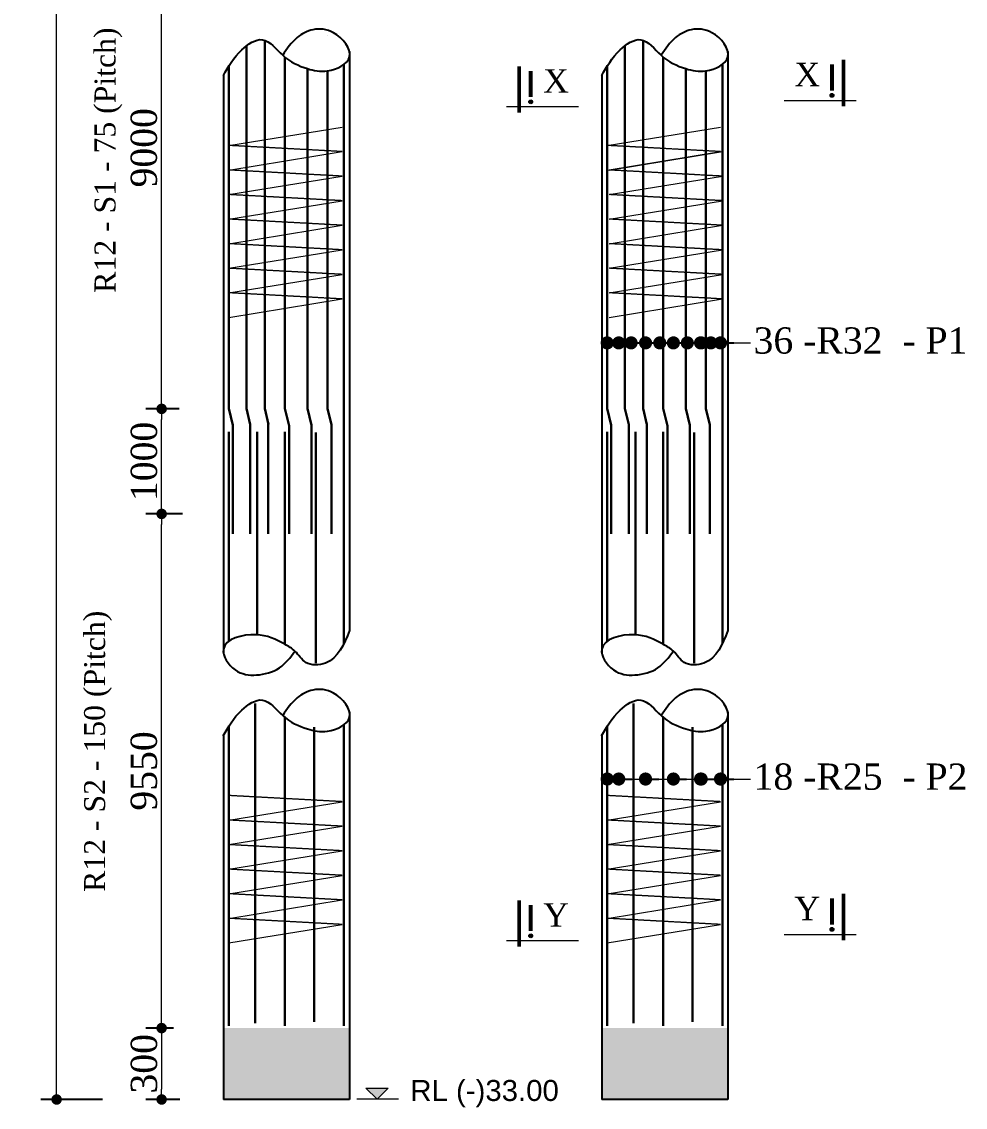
# Model space of a CAD drawing. Header units: millimetres. Extents: x -684453 to 35267, y -286696 to 273430.
# Drawn here: x -304755 to -295779, y -26093 to -15758 of the extents above; entities that cross this region are included whole.
import ezdxf

# ---------------------------------------------------------------- set-up
doc = ezdxf.new("R2010")
doc.units = ezdxf.units.MM
doc.header["$PDMODE"] = 2
doc.linetypes.add('DASHEDX2', pattern=[38.1, 25.4, -12.7])
doc.layers.get('Defpoints').update_dxf_attribs({"lineweight": 13})
for name, color, linetype, lineweight in [('Binder', 136, 'Continuous', 15), ('dim', 4, 'Continuous', 25), ('Dimision', 4, 'Continuous', 9), ('hatch', 65, 'Continuous', 9), ('Pire Line', 11, 'Continuous', 25), ('Reinf.', 12, 'Continuous', 30), ('Text', 7, 'Continuous', 15)]:
    doc.layers.add(name, color=color, linetype=linetype, lineweight=lineweight)
doc.styles.add('ROMANS', font='arial.ttf', dxfattribs={"height": 200})
doc.styles.get("Standard").update_dxf_attribs({"font": 'times.ttf'})
doc.dimstyles.new('ISO-25', dxfattribs={"dimtxt": 175, "dimasz": 100, "dimexe": 65, "dimexo": 115.625, "dimgap": 40, "dimtad": 1, "dimtoh": 1, "dimdec": 0, "dimtxsty": 'Standard', "dimblk": 'DOT', "dimcen": 300, "dimclrd": 256, "dimclre": 256, "dimclrt": 256, "dimadec": 0, "dimazin": 0, "dimtfac": 1, "dimtdec": 0, "dimtix": 1, "dimtmove": 0, "dimatfit": 3, "dimldrblk": 'DOT', "dimfxl": 75, "dimlwd": -1, "dimarcsym": 0})

# ---------------------------------------------------------------- blocks, each defined once
blk = doc.blocks.new('_Dot')
at = {"color": 0, "linetype": 'ByBlock', "lineweight": -2}
blk.add_line((-0.5, 0), (-1, 0), dxfattribs=at)
at = {"color": 0, "linetype": 'ByBlock', "const_width": 0.5}
blk.add_lwpolyline([(-0.25, 0, 1), (0.25, 0, 1)], format="xyb", close=True, dxfattribs=at)
blk = doc.blocks.new('*D180')
at = {"layer": 'Defpoints', "color": 0, "ltscale": 3, "transparency": 16777216}
for p in [(-303424, -19444), (-303141, -19444), (-303111, -20444)]:
    blk.add_point(p, dxfattribs=at)
at = {"layer": 'Dimision', "color": 1, "lineweight": -2, "ltscale": 3, "transparency": 16777216}
for p, q in [((-303257, -19444), (-303574, -19444)), ((-303226, -20444), (-303574, -20444))]:
    blk.add_line(p, q, dxfattribs=at)
at = {"layer": 'Dimision', "ltscale": 3, "transparency": 16777216}
blk.add_line((-303424, -20344), (-303424, -19544), dxfattribs=at)
at = {"layer": 'Dimision', "ltscale": 3, "transparency": 16777216, "xscale": 100, "yscale": 100, "zscale": 100}
for p, rotation in [((-303424, -19444), 90), ((-303424, -20444), 270)]:
    blk.add_blockref('_Dot', p, dxfattribs=dict(at, rotation=rotation))
at = {"layer": 'Dimision', "ltscale": 3, "transparency": 16777216, "insert": (-303591, -19944), "char_height": 250, "attachment_point": 5, "rotation": 90}
blk.add_mtext('1000', dxfattribs=at)
blk = doc.blocks.new('*D168')
at = {"layer": 'Defpoints', "color": 0, "ltscale": 3, "transparency": 16777216}
for p in [(-303424, -20444), (-303111, -20444), (-303195, -25339)]:
    blk.add_point(p, dxfattribs=at)
at = {"layer": 'Dimision', "color": 1, "lineweight": -2, "ltscale": 3, "transparency": 16777216}
for p, q in [((-303226, -20444), (-303574, -20444)), ((-303310, -25339), (-303574, -25339))]:
    blk.add_line(p, q, dxfattribs=at)
at = {"layer": 'Dimision', "ltscale": 3, "transparency": 16777216}
blk.add_line((-303424, -25239), (-303424, -20544), dxfattribs=at)
at = {"layer": 'Dimision', "ltscale": 3, "transparency": 16777216, "xscale": 100, "yscale": 100, "zscale": 100}
for p, rotation in [((-303424, -20444), 90), ((-303424, -25339), 270)]:
    blk.add_blockref('_Dot', p, dxfattribs=dict(at, rotation=rotation))
at = {"layer": 'Dimision', "ltscale": 3, "transparency": 16777216, "insert": (-303592, -22891), "char_height": 250, "attachment_point": 5, "rotation": 90}
blk.add_mtext('9550', dxfattribs=at)
blk = doc.blocks.new('*D169')
at = {"layer": 'Defpoints', "color": 0, "ltscale": 3, "transparency": 16777216}
for p in [(-303424, -14472), (-303123, -14472), (-303141, -19444)]:
    blk.add_point(p, dxfattribs=at)
at = {"layer": 'Dimision', "color": 1, "lineweight": -2, "ltscale": 3, "transparency": 16777216}
for p, q in [((-303238, -14472), (-303574, -14472)), ((-303257, -19444), (-303574, -19444))]:
    blk.add_line(p, q, dxfattribs=at)
at = {"layer": 'Dimision', "ltscale": 3, "transparency": 16777216}
blk.add_line((-303424, -19344), (-303424, -14572), dxfattribs=at)
at = {"layer": 'Dimision', "ltscale": 3, "transparency": 16777216, "xscale": 100, "yscale": 100, "zscale": 100}
for p, rotation in [((-303424, -14472), 90), ((-303424, -19444), 270)]:
    blk.add_blockref('_Dot', p, dxfattribs=dict(at, rotation=rotation))
at = {"layer": 'Dimision', "ltscale": 3, "transparency": 16777216, "insert": (-303592, -16958), "char_height": 250, "attachment_point": 5, "rotation": 90}
blk.add_mtext('9000', dxfattribs=at)
blk = doc.blocks.new('*D172')
at = {"layer": 'Defpoints', "color": 0, "ltscale": 3, "transparency": 16777216}
for p in [(-303195, -25339), (-303424, -26019), (-303134, -26019)]:
    blk.add_point(p, dxfattribs=at)
at = {"layer": 'Dimision', "color": 1, "lineweight": -2, "ltscale": 3, "transparency": 16777216}
for p, q in [((-303310, -25339), (-303574, -25339)), ((-303250, -26019), (-303574, -26019))]:
    blk.add_line(p, q, dxfattribs=at)
at = {"layer": 'Dimision', "ltscale": 3, "transparency": 16777216}
blk.add_line((-303424, -25439), (-303424, -25919), dxfattribs=at)
at = {"layer": 'Dimision', "ltscale": 3, "transparency": 16777216, "xscale": 100, "yscale": 100, "zscale": 100}
for p, rotation in [((-303424, -25339), 90), ((-303424, -26019), 270)]:
    blk.add_blockref('_Dot', p, dxfattribs=dict(at, rotation=rotation))
at = {"layer": 'Dimision', "ltscale": 3, "transparency": 16777216, "insert": (-303591, -25679), "char_height": 250, "attachment_point": 5, "rotation": 90}
blk.add_mtext('300', dxfattribs=at)
blk = doc.blocks.new('*D173')
at = {"layer": 'Defpoints', "color": 0, "ltscale": 3, "transparency": 16777216}
for p in [(-304423, -1718), (-304036, -1718), (-303869, -26019)]:
    blk.add_point(p, dxfattribs=at)
at = {"layer": 'Dimision', "color": 1, "lineweight": -2, "ltscale": 3, "transparency": 16777216}
for p, q in [((-304152, -1718), (-304573, -1718)), ((-303985, -26019), (-304573, -26019))]:
    blk.add_line(p, q, dxfattribs=at)
at = {"layer": 'Dimision', "ltscale": 3, "transparency": 16777216}
blk.add_line((-304423, -25919), (-304423, -1818), dxfattribs=at)
at = {"layer": 'Dimision', "ltscale": 3, "transparency": 16777216, "xscale": 100, "yscale": 100, "zscale": 100}
for p, rotation in [((-304423, -1718), 90), ((-304423, -26019), 270)]:
    blk.add_blockref('_Dot', p, dxfattribs=dict(at, rotation=rotation))
at = {"layer": 'Dimision', "ltscale": 3, "transparency": 16777216, "insert": (-304591, -13869), "char_height": 250, "attachment_point": 5, "rotation": 90}
blk.add_mtext('39850', dxfattribs=at)

msp = doc.modelspace()

# ---------------------------------------------------------------- hatches: boundary and pattern name
at = {"layer": 'Dimision', "ltscale": 5}
msp.add_hatch(color=256, dxfattribs=at).paths.add_polyline_path([(-301480.7, -25910.2), (-301268.6, -25910.2), (-301374.7, -26016.2)])
at = {"layer": 'hatch', "ltscale": 30}
h = msp.add_hatch(dxfattribs=at)
h.set_pattern_fill('AR-CONC', color=256, style=0)
h.set_pattern_definition([(50, (0, -119355.24), (182.18467, -15.939086), [19.05, -209.55]), (355, (0, -119355.24), (-35.24283, 191.05664), [15.24, -167.64]), (100.451, (15.18, -119356.56), (146.9425, 175.11669), [16.19, -178.09]), (46.1842, (0, -119304.44), (271.07904, -42.04233), [28.575, -314.325]), (96.6356, (22.6, -119307.94), (237.40423, 247.42556), [24.285, -267.135]), (351.184, (0, -119304.44), (237.4046, 247.42512), [22.86, -251.46]), (21, (25.4, -119317.14), (151.61488, -102.26552), [19.05, -209.55]), (326, (25.4, -119317.14), (61.80203, 184.18797), [15.24, -167.64]), (71.4514, (38.03, -119325.66), (213.41649, 81.92286), [16.19, -178.09]), (37.5, (0, -119355.236), (3.088603, 84.555039), [0, -165.608, 0, -170.18, 0, -168.275]), (7.5, (0, -119355.24), (66.819663, 100.180575), [0, -97.028, 0, -161.798, 0, -64.135]), (327.5, (-56.64, -119355.236), (135.590595, -5.728744), [0, -63.5, 0, -198.12, 0, -262.89]), (317.5, (-82.04, -119355.24), (148.12918, 25.42649), [0, -82.55, 0, -131.572, 0, -186.69])])
h.paths.add_polyline_path([(-298036.7, -25338.5), (-299236.7, -25338.5), (-299236.7, -26019.3), (-298036.7, -26019.3)])
h.paths.add_polyline_path([(-301636.7, -25338.5), (-302836.7, -25338.5), (-302836.7, -26019.3), (-301636.7, -26019.3)])
at = {"layer": 'Text'}
for points in [[(-299913.1, -16502.9, 1), (-299913.1, -16538.7, 1)], [(-297047, -16441.5, -1), (-297047, -16477.4, -1)], [(-297047, -24381.5, -1), (-297047, -24417.4, -1)], [(-299913.1, -24442.9, 1), (-299913.1, -24478.8, 1)]]:
    msp.add_hatch(color=256, dxfattribs=at).paths.add_polyline_path(points)

# ---------------------------------------------------------------- linework, layer by layer
at = {"layer": 'Binder', "ltscale": 5}
for p, q in [((-302785.1, -16936), (-301706.3, -16760.9)), ((-299185.1, -16936), (-298106.3, -16760.9)), ((-302785.1, -17169.8), (-301706.3, -16994.7)), ((-299185.1, -17169.8), (-298106.3, -16994.7)), ((-299168, -17169.8), (-298089.2, -16994.7)), ((-302785.1, -17403.6), (-301706.3, -17228.5)), ((-299168, -17403.6), (-298089.2, -17228.5)), ((-302785.1, -17637.4), (-301706.3, -17462.3)), ((-299168, -17637.4), (-298089.2, -17462.3)), ((-302785.1, -17871.3), (-301706.3, -17696.1)), ((-299168, -17871.3), (-298089.2, -17696.1)), ((-302785.1, -18105.1), (-301706.3, -17929.9)), ((-299168, -18105.1), (-298089.2, -17929.9)), ((-302785.1, -18338.9), (-301706.3, -18163.7)), ((-299168, -18338.9), (-298089.2, -18163.7)), ((-302785.1, -18572.7), (-301706.3, -18397.5)), ((-299168, -18572.7), (-298089.2, -18397.5)), ((-302785.1, -23358.9), (-301706.3, -23183.8)), ((-299185.1, -23358.9), (-298106.3, -23183.8)), ((-302785.1, -23592.7), (-301706.3, -23417.6)), ((-299185.1, -23592.7), (-298106.3, -23417.6)), ((-302785.1, -23826.5), (-301706.3, -23651.4)), ((-299185.1, -23826.5), (-298106.3, -23651.4)), ((-302785.1, -24060.4), (-301706.3, -23885.2)), ((-299185.1, -24060.4), (-298106.3, -23885.2)), ((-302785.1, -24294.2), (-301706.3, -24119)), ((-299185.1, -24294.2), (-298106.3, -24119)), ((-302785.1, -24528), (-301706.3, -24352.8)), ((-299185.1, -24528), (-298106.3, -24352.8))]:
    msp.add_line(p, q, dxfattribs=at)
at = {"layer": 'Binder', "linetype": 'DASHEDX2', "ltscale": 0.007}
for p, q in [((-301706.3, -16994.7), (-302785.1, -16936)), ((-298106.3, -16994.7), (-299185.1, -16936)), ((-301706.3, -17228.5), (-302785.1, -17169.8)), ((-298089.2, -17228.5), (-299168, -17169.8)), ((-301706.3, -17462.3), (-302785.1, -17403.6)), ((-298089.2, -17462.3), (-299168, -17403.6)), ((-301706.3, -17696.1), (-302785.1, -17637.4)), ((-298089.2, -17696.1), (-299168, -17637.4)), ((-301706.3, -17929.9), (-302785.1, -17871.3)), ((-298089.2, -17929.9), (-299168, -17871.3)), ((-301706.3, -18163.7), (-302785.1, -18105.1)), ((-298089.2, -18163.7), (-299168, -18105.1)), ((-301706.3, -18397.5), (-302785.1, -18338.9)), ((-298089.2, -18397.5), (-299168, -18338.9)), ((-301706.3, -23183.8), (-302785.1, -23125.1)), ((-298106.3, -23183.8), (-299185.1, -23125.1)), ((-301706.3, -23417.6), (-302785.1, -23358.9)), ((-298106.3, -23417.6), (-299185.1, -23358.9)), ((-301706.3, -23651.4), (-302785.1, -23592.7)), ((-298106.3, -23651.4), (-299185.1, -23592.7)), ((-301706.3, -23885.2), (-302785.1, -23826.5)), ((-298106.3, -23885.2), (-299185.1, -23826.5)), ((-301706.3, -24119), (-302785.1, -24060.4)), ((-298106.3, -24119), (-299185.1, -24060.4)), ((-301706.3, -24352.8), (-302785.1, -24294.2)), ((-298106.3, -24352.8), (-299185.1, -24294.2))]:
    msp.add_line(p, q, dxfattribs=at)
at = {"layer": 'dim', "ltscale": 30}
for points in [[(-302836.8, -16270.7), (-302662.3, -16026), (-302464.7, -15929.3), (-302272.4, -16077.4), (-302036.9, -16204.6), (-301846.2, -16226.7), (-301636.7, -16093.8), (-301789, -15862.9), (-301984.9, -15834.4), (-302134.6, -15908.3), (-302272.4, -16077.4)], [(-299236.8, -16270.7), (-299062.3, -16026), (-298864.7, -15929.3), (-298672.4, -16077.4), (-298436.9, -16204.6), (-298246.2, -16226.7), (-298036.7, -16093.8), (-298189, -15862.9), (-298384.9, -15834.4), (-298534.6, -15908.3), (-298672.4, -16077.4)], [(-301636.7, -21554.8), (-301864.3, -21864.6), (-302054.2, -21857.2), (-302155.3, -21751.2), (-302252.7, -21685.3), (-302526.9, -21593.6), (-302836.7, -21730.9), (-302724.5, -21929.6), (-302521.7, -21977.4), (-302302.6, -21908.7), (-302155.3, -21751.2)], [(-298036.7, -21554.8), (-298264.3, -21864.6), (-298454.2, -21857.2), (-298555.3, -21751.2), (-298652.7, -21685.3), (-298926.9, -21593.6), (-299236.7, -21730.9), (-299124.5, -21929.6), (-298921.7, -21977.4), (-298702.6, -21908.7), (-298555.3, -21751.2)], [(-302838.7, -22557.2), (-302662.3, -22312.5), (-302464.7, -22215.9), (-302272.4, -22364), (-302036.9, -22491.1), (-301846.2, -22513.2), (-301636.7, -22380.3), (-301789, -22149.5), (-301984.9, -22120.9), (-302134.6, -22194.8), (-302272.4, -22364)], [(-299238.7, -22557.2), (-299062.3, -22312.5), (-298864.7, -22215.9), (-298672.4, -22364), (-298436.9, -22491.1), (-298246.2, -22513.2), (-298036.7, -22380.3), (-298189, -22149.5), (-298384.9, -22120.9), (-298534.6, -22194.8), (-298672.4, -22364)]]:
    msp.add_spline(points, degree=3, dxfattribs=at)
at = {"layer": 'Dimision', "ltscale": 5}
for p, q in [((-301841.7, -15886.2), (-301841.7, -15886.2)), ((-301841.7, -15886.2), (-301841.7, -15886.2)), ((-297822.7, -18815.6), (-297822.7, -18815.6)), ((-297822.7, -18815.6), (-297822.7, -18815.6)), ((-301841.7, -22172.7), (-301841.7, -22172.7)), ((-301841.7, -22172.7), (-301841.7, -22172.7)), ((-301171.5, -26016.2), (-301568.3, -26016.2))]:
    msp.add_line(p, q, dxfattribs=at)
msp.add_lwpolyline([(-301480.7, -25910.2), (-301268.6, -25910.2), (-301374.7, -26016.2)], close=True, dxfattribs=at)
at = {"layer": 'Pire Line', "ltscale": 3}
for p, q in [((-301636.7, -16041.5), (-301636.7, -21554.8)), ((-298036.7, -16041.5), (-298036.7, -17138.7)), ((-298036.7, -16041.5), (-298036.7, -21554.8)), ((-302836.7, -16270.6), (-302836.7, -21766.7)), ((-299236.7, -16270.6), (-299236.7, -17170.8)), ((-299236.7, -16270.6), (-299236.7, -21766.7)), ((-301636.7, -22328), (-301636.7, -26019.3)), ((-298036.7, -22328), (-298036.7, -26019.3)), ((-302836.7, -22553.7), (-302836.7, -26019.3)), ((-299236.7, -22553.7), (-299236.7, -26019.3)), ((-301636.7, -26019.3), (-302836.7, -26019.3)), ((-298036.7, -26019.3), (-299236.7, -26019.3))]:
    msp.add_line(p, q, dxfattribs=at)
at = {"layer": 'Reinf.', "ltscale": 5}
for p, q in [((-302616.8, -19441.2), (-302616.8, -15987.1)), ((-302443.8, -19441.2), (-302443.8, -15934.2)), ((-299016.8, -19441.2), (-299016.8, -15987.1)), ((-298843.8, -19441.2), (-298843.8, -15934.2)), ((-302253, -19441.2), (-302253, -16094.1)), ((-298653, -19441.2), (-298653, -16094.1)), ((-302036.9, -19441.2), (-302036.9, -16204.6)), ((-298436.9, -19441.2), (-298436.9, -16204.6)), ((-302785.1, -19441.2), (-302746.3, -19599.8)), ((-302616.8, -19441.2), (-302580.5, -19593.2)), ((-302443.8, -19441.2), (-302407.5, -19593.2)), ((-302253, -19441.2), (-302212.2, -19605)), ((-302036.9, -19441.2), (-301998.7, -19598)), ((-301846.2, -19441.2), (-301809.3, -19594.7)), ((-299185.1, -19441.2), (-299146.3, -19599.8)), ((-299016.8, -19441.2), (-298980.5, -19593.2)), ((-298843.8, -19441.2), (-298807.5, -19593.2)), ((-298653, -19441.2), (-298612.2, -19605)), ((-298436.9, -19441.2), (-298398.7, -19598)), ((-298246.2, -19441.2), (-298209.3, -19594.7)), ((-302746.3, -20633.5), (-302746.3, -19599.8)), ((-302580.5, -20633.5), (-302580.5, -19593.2)), ((-302409.5, -20633.5), (-302409.5, -19588)), ((-302212.2, -20633.5), (-302212.2, -19605)), ((-301998.7, -20633.5), (-301998.7, -19598)), ((-301809.3, -20633.5), (-301809.3, -19594.7)), ((-299146.3, -20633.5), (-299146.3, -19599.8)), ((-298980.5, -20633.5), (-298980.5, -19593.2)), ((-298809.5, -20633.5), (-298809.5, -19588)), ((-298612.2, -20633.5), (-298612.2, -19605)), ((-298398.7, -20633.5), (-298398.7, -19598)), ((-298209.3, -20633.5), (-298209.3, -19594.7)), ((-302514.8, -21598.1), (-302514.8, -19661.7)), ((-302253, -21685.2), (-302253, -19661.7)), ((-298914.8, -21598.1), (-298914.8, -19661.7)), ((-298653, -21685.2), (-298653, -19661.7)), ((-302534.8, -25293.5), (-302534.8, -22248.5)), ((-298934.8, -25293.5), (-298934.8, -22248.5)), ((-302253, -25318.8), (-302253, -22380.6)), ((-298653, -25318.8), (-298653, -22380.6))]:
    msp.add_line(p, q, dxfattribs=at)
for points in [[(-302785.1, -19441.2), (-302785.1, -16181.4)], [(-301689.2, -21677.4), (-301689.2, -16164.8)], [(-299185.1, -19441.2), (-299185.1, -16181.4)], [(-298089.2, -21677.4), (-298089.2, -16164.8)], [(-301846.2, -19441.2), (-301846.2, -16226.7)], [(-298246.2, -19441.2), (-298246.2, -16226.7)], [(-302785.1, -21657), (-302785.1, -19661.7)], [(-301957.6, -21864.8), (-301957.6, -19669.7)], [(-299185.1, -21657), (-299185.1, -19661.7)], [(-298357.6, -21864.8), (-298357.6, -19669.7)], [(-302785.1, -25318.8), (-302785.1, -22466.1)], [(-301972.4, -25280.9), (-301972.4, -22475.4)], [(-301689.2, -25318.8), (-301689.2, -22451.3)], [(-299185.1, -25318.8), (-299185.1, -22466.1)], [(-298372.4, -25280.9), (-298372.4, -22475.4)], [(-298089.2, -25318.8), (-298089.2, -22451.3)]]:
    msp.add_lwpolyline(points, dxfattribs=at)
at = {"layer": 'Text'}
for p, q in [((-297502.3, -16507.6), (-296818.2, -16507.6)), ((-299457.8, -16568.9), (-300141.9, -16568.9)), ((-297502.3, -24447.6), (-296818.2, -24447.6)), ((-299457.8, -24509), (-300141.9, -24509))]:
    msp.add_line(p, q, dxfattribs=at)
at = {"layer": 'Text', "const_width": 35.9}
for points in [[(-296936.8, -16562.5), (-296936.8, -16120.1)], [(-300023.3, -16623.8), (-300023.3, -16181.4)], [(-299913.1, -16475.3), (-299913.1, -16225.8)], [(-297047, -16414), (-297047, -16164.4)], [(-296936.8, -24502.5), (-296936.8, -24060.1)], [(-300023.3, -24563.8), (-300023.3, -24121.5)], [(-299913.1, -24415.3), (-299913.1, -24165.8)], [(-297047, -24354), (-297047, -24104.4)]]:
    msp.add_lwpolyline(points, dxfattribs=at)
at = {"layer": 'Text'}
for centre in [(-299913.1, -16520.8), (-297047, -16459.4), (-297047, -24399.5), (-299913.1, -24460.8)]:
    msp.add_circle(centre, 17.9, dxfattribs=at)

# ---------------------------------------------------------------- texts
at = {"layer": 'Dimision', "ltscale": 3, "char_height": 200, "attachment_point": 5, "rotation": 90}
for s, insert in [('R12 - S1 - 75 (Pitch)', (-303930.2, -17075.7)), ('R12 - S2 - 150 (Pitch)', (-304029.1, -22703.9))]:
    msp.add_mtext(s, dxfattribs=dict(at, insert=insert))
at = {"layer": 'Text'}
for s, height, p in [('X', 224.2, (-299794.1, -16434.1)), ('X', 224.2, (-297404, -16372.7)), ('36 -R32  - P1', 250, (-297792.8, -18917.6)), ('18 -R25  - P2', 250, (-297792.8, -23070)), ('Y', 224.2, (-299794.1, -24374.1)), ('Y', 224.2, (-297404, -24312.8))]:
    msp.add_text(s, height=height, dxfattribs=at).set_placement(p)
at = {"layer": 'Text', "style": 'ROMANS'}
msp.add_text('RL (-)33.00', height=200, dxfattribs=at).set_placement((-301058.2, -26032.9))

# ---------------------------------------------------------------- dimensions: what is measured, and where the dimension line sits
at = {"layer": 'Dimision', "ltscale": 3}
for base, p1, p2, text, picture, middle in [((-304423.4, -1718.3), (-303869.2, -26019.3), (-304036, -1718.3), '39850', '*D173', (-304591, -13868.8)), ((-303424, -14472.3), (-303141.5, -19444), (-303122.5, -14472.3), '9000', '*D169', (-303591.5, -16958.1)), ((-303424, -20444.1), (-303194.9, -25338.5), (-303110.7, -20444.1), '9550', '*D168', (-303591.5, -22891.3)), ((-303424, -26019.3), (-303194.9, -25338.5), (-303134.4, -26019.3), '300', '*D172', (-303591.2, -25678.9))]:
    dim = msp.add_linear_dim(base=base, p1=p1, p2=p2, angle=90, text=text, dimstyle='ISO-25', override={"dimtxt": 250, "dimexe": 150, "dimclre": 1}, dxfattribs=at)
    dim.commit()
    dim.dimension.update_dxf_attribs({"geometry": picture, "text_midpoint": middle})
dim = msp.add_linear_dim(base=(-303424, -19444), p1=(-303110.7, -20444.1), p2=(-303141.5, -19444), angle=90, dimstyle='ISO-25', override={"dimtxt": 250, "dimexe": 150, "dimclre": 1}, dxfattribs=at)
dim.commit()
dim.dimension.update_dxf_attribs({"geometry": '*D180', "text_midpoint": (-303591.2, -19944.1)})

# ---------------------------------------------------------------- leaders
at = {"layer": 'Dimision', "ltscale": 5}
for points in [[(-299185.1, -18815.6), (-298323.1, -18815.6)], [(-299075.5, -18815.6), (-298213.5, -18815.6)], [(-298957.8, -18815.6), (-298095.8, -18815.6)], [(-298820.5, -18815.6), (-297958.5, -18815.6)], [(-298684.7, -18815.6), (-297822.7, -18815.6)], [(-298555.5, -18815.6), (-297822.7, -18815.6)], [(-298423, -18815.6), (-297822.7, -18815.6)], [(-298297, -18815.6), (-297822.7, -18815.6)], [(-298290.9, -18815.6), (-297822.7, -18815.6)], [(-298290.9, -18815.6), (-297822.7, -18815.6)], [(-298198.9, -18815.6), (-297822.7, -18815.6)], [(-298198.9, -18815.6), (-297822.7, -18815.6)], [(-298106.9, -18815.6), (-297822.7, -18815.6)], [(-299185.1, -22968), (-298323.1, -22968)], [(-299075.5, -22968), (-298213.5, -22968)], [(-298820.5, -22968), (-297958.5, -22968)], [(-298555.5, -22968), (-297822.7, -22968)], [(-298297, -22968), (-297822.7, -22968)], [(-298290.9, -22968), (-297822.7, -22968)], [(-298290.9, -22968), (-297822.7, -22968)], [(-298106.9, -22968), (-297822.7, -22968)]]:
    msp.add_leader(points, dimstyle='ISO-25', override={"dimasz": 125, "dimtad": 0}, dxfattribs=at)

doc.saveas('drawing.dxf')
